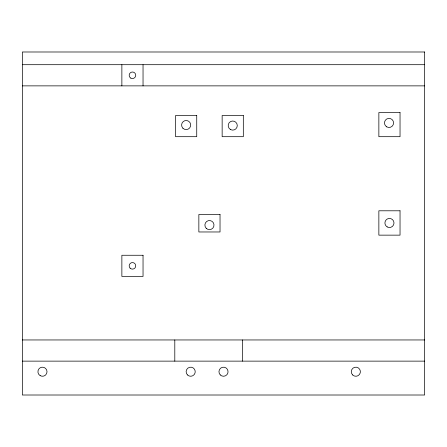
<?xml version="1.0" encoding="UTF-8"?>
<svg xmlns="http://www.w3.org/2000/svg" width="447" height="447" viewBox="0 0 447 447"><rect width="100%" height="100%" fill="white"/><g stroke="black" fill="none" stroke-linecap="round" stroke-linejoin="round"><path stroke-width="0.67" d="M22.35 64.698L424.65 64.698M22.35 85.869L424.65 85.869M22.35 339.955L424.65 339.955M22.35 361.131L424.65 361.131M242.559 339.955L242.559 361.131M174.799 339.955L174.799 361.131M143.04 64.698L143.04 85.869M121.869 64.698L121.869 85.869M424.65 51.992L22.35 51.992L22.35 395.008L424.65 395.008L424.65 51.992M400.037 112.549L378.86 112.549L378.86 136.687L400.037 136.687L400.037 112.549M196.736 115.516L175.565 115.516L175.565 136.687L196.736 136.687L196.736 115.516M243.319 115.516L222.148 115.516L222.148 136.687L243.319 136.687L243.319 115.516M400.037 210.794L378.86 210.794L378.86 235.144L400.037 235.144L400.037 210.794M220.03 214.499L198.854 214.499L198.854 231.971L220.03 231.971L220.03 214.499M143.04 255.259L121.869 255.259L121.869 276.436L143.04 276.436L143.04 255.259M387.175 226.914A4.554 4.554 0 0 0 394.003 222.969A4.554 4.554 0 0 0 387.175 219.03A4.554 4.554 0 0 0 387.175 226.914M386.75 126.87A4.554 4.554 0 0 0 393.578 122.925A4.554 4.554 0 0 0 386.75 118.98A4.554 4.554 0 0 0 386.75 126.87M130.133 268.166A3.28 3.28 0 0 0 135.625 266.697A3.28 3.28 0 0 0 131.602 262.68A3.28 3.28 0 0 0 130.133 268.166M130.815 78.124A3.28 3.28 0 0 0 135.737 75.286A3.28 3.28 0 0 0 130.815 72.442A3.28 3.28 0 0 0 130.815 78.124M40.191 375.659A4.554 4.554 0 0 0 47.019 371.714A4.554 4.554 0 0 0 40.191 367.775A4.554 4.554 0 0 0 40.191 375.659M187.461 374.932A4.554 4.554 0 0 0 195.076 372.893A4.554 4.554 0 0 0 189.5 367.317A4.554 4.554 0 0 0 187.461 374.932M220.282 374.932A4.554 4.554 0 0 0 227.897 372.893A4.554 4.554 0 0 0 222.321 367.317A4.554 4.554 0 0 0 220.282 374.932M352.616 374.932A4.554 4.554 0 0 0 360.232 372.893A4.554 4.554 0 0 0 354.655 367.317A4.554 4.554 0 0 0 352.616 374.932M206.223 228.305A4.554 4.554 0 0 0 213.839 226.266A4.554 4.554 0 0 0 208.263 220.689A4.554 4.554 0 0 0 206.223 228.305M230.456 129.513A4.554 4.554 0 0 0 237.284 125.573A4.554 4.554 0 0 0 230.456 121.629A4.554 4.554 0 0 0 230.456 129.513M182.935 128.261A4.554 4.554 0 0 0 190.551 126.222A4.554 4.554 0 0 0 184.974 120.645A4.554 4.554 0 0 0 182.935 128.261"/></g></svg>
